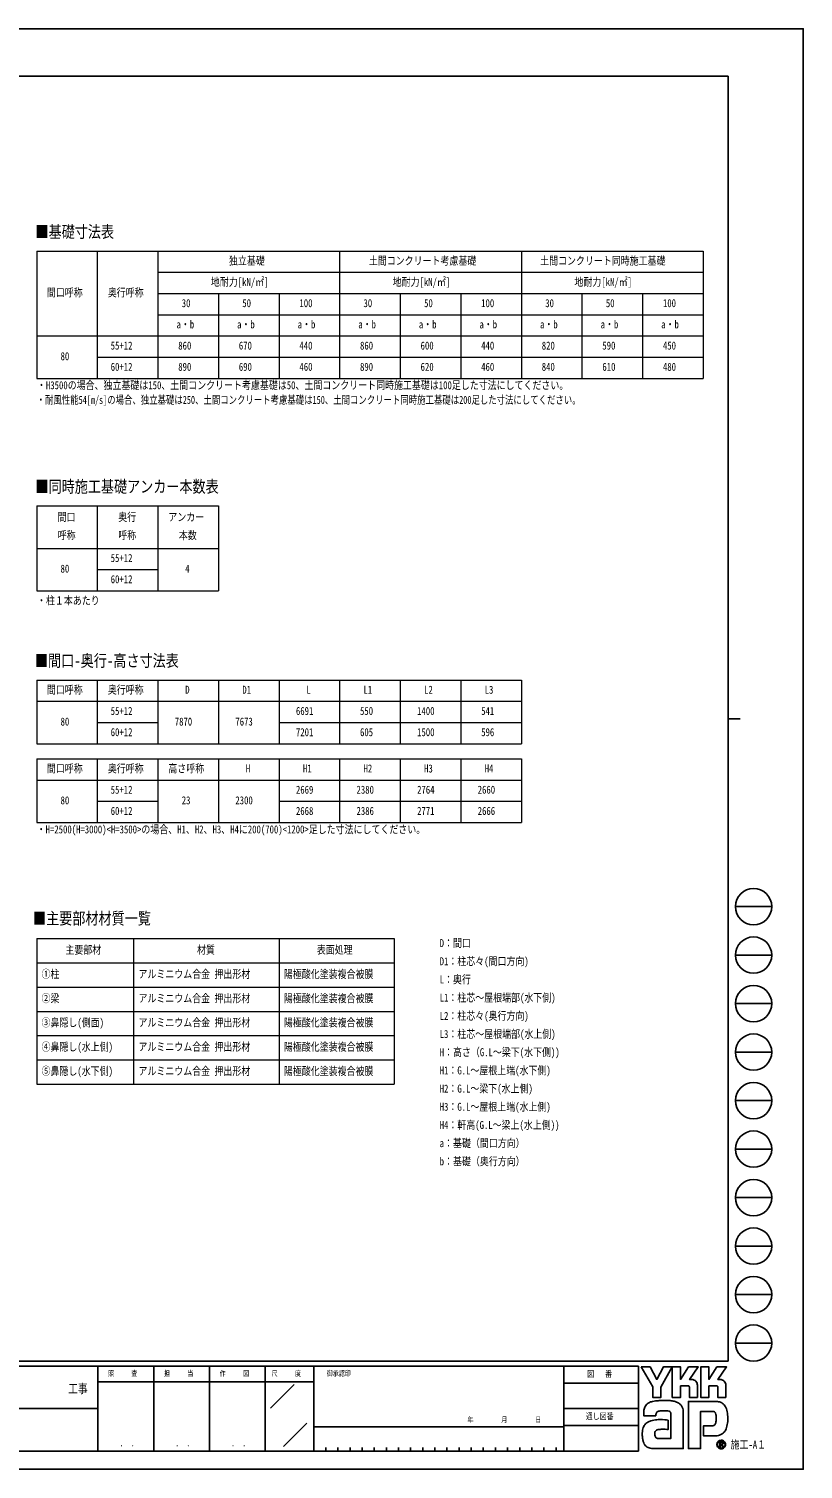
# Model space of a CAD drawing. Units: millimetres, scale not verified. Extents: x -16820 to 16820, y -11880 to 11880.
# Drawn here: x 4038 to 16820, y -11880 to 11880 of the extents above; entities that cross this region are included whole.
import ezdxf
from ezdxf.enums import TextEntityAlignment as Align

# ---------------------------------------------------------------- set-up
doc = ezdxf.new("R2010")
doc.units = ezdxf.units.MM
doc.header["$LTSCALE"] = 50
doc.layers.add('0-1_TABLE1', color=7, linetype='Continuous', lineweight=18)
doc.layers.add('0-2_USER1', color=3, linetype='Continuous')
doc.layers.add('0-8_YKK_ZWAK', color=7, linetype='Continuous')
doc.styles.add('ＭＳ ゴシック', font='')
doc.styles.get('ＭＳ ゴシック').set_extended_font_data('MS Gothic')

msp = doc.modelspace()

# ---------------------------------------------------------------- linework, layer by layer
at = {"layer": '0-1_TABLE1'}
for p, q in [((4168.08, 8214), (15168.08, 8214)), ((4168.08, 8214), (4168.08, 6114)), ((5168.08, 8214), (5168.08, 6114)), ((9168.08, 8214), (9168.08, 6114)), ((12168.08, 8214), (12168.08, 6114)), ((6168.08, 7864), (15168.08, 7864)), ((6168.08, 7514), (15168.08, 7514)), ((7168.08, 7514), (7168.08, 6114)), ((8168.08, 7514), (8168.08, 6114)), ((10168.08, 7514), (10168.08, 6114)), ((11168.08, 7514), (11168.08, 6114)), ((13168.08, 7514), (13168.08, 6114)), ((14168.08, 7514), (14168.08, 6114)), ((6168.08, 7164), (15168.08, 7164)), ((5168.08, 6464), (15168.08, 6464)), ((4168.08, 4010), (7168.08, 4010)), ((4168.08, 4010), (4168.08, 2610)), ((5168.08, 4010), (5168.08, 2610)), ((6168.08, 4010), (6168.08, 2610)), ((7168.08, 4010), (7168.08, 2610)), ((4168.08, 3310), (7168.08, 3310)), ((5168.08, 2960), (6168.08, 2960)), ((4168.08, 1137), (12168.08, 1137)), ((4168.08, 1137), (4168.08, 87)), ((5168.08, 1137), (5168.08, 87)), ((6168.08, 1137), (6168.08, 87)), ((7168.08, 1137), (7168.08, 87)), ((8168.08, 1137), (8168.08, 87)), ((9168.08, 1137), (9168.08, 87)), ((10168.08, 1137), (10168.08, 87)), ((11168.08, 1137), (11168.08, 87)), ((12168.08, 1137), (12168.08, 87)), ((4168.08, 787), (12168.08, 787)), ((5168.08, 437), (6168.08, 437)), ((8168.08, 437), (12168.08, 437)), ((4168.08, 87), (12168.08, 87)), ((4168.08, -162), (12168.08, -162)), ((4168.08, -162), (4168.08, -1212)), ((5168.08, -162), (5168.08, -1212)), ((6168.08, -162), (6168.08, -1212)), ((7168.08, -162), (7168.08, -1212)), ((8168.08, -162), (8168.08, -1212)), ((9168.08, -162), (9168.08, -1212)), ((10168.08, -162), (10168.08, -1212)), ((11168.08, -162), (11168.08, -1212)), ((12168.08, -162), (12168.08, -1212)), ((4168.08, -512), (12168.08, -512)), ((5168.08, -862), (6168.08, -862)), ((8168.08, -862), (12168.08, -862)), ((4168.08, -1212), (12168.08, -1212)), ((4168.08, -3128), (10068.08, -3128)), ((4168.08, -3128), (4168.08, -5528)), ((5768.08, -3128), (5768.08, -5528)), ((8168.08, -3128), (8168.08, -5528)), ((10068.08, -3128), (10068.08, -5528)), ((4168.08, -3528), (10068.08, -3528)), ((4168.08, -3928), (10068.08, -3928)), ((4168.08, -4328), (10068.08, -4328)), ((4168.08, -4728), (10068.08, -4728)), ((4168.08, -5128), (10068.08, -5128)), ((4168.08, -5528), (10068.08, -5528))]:
    msp.add_line(p, q, dxfattribs=at)
for points in [[(6168.08, 8214), (6168.08, 6464), (6168.08, 6114)], [(15168.08, 8214), (15168.08, 7514), (15168.08, 6114)], [(4168.08, 6814), (5168.08, 6814), (6168.08, 6814), (15168.08, 6814)], [(4168.08, 6114), (5168.08, 6114), (15168.08, 6114)], [(4168.08, 2610), (5168.08, 2610), (6168.08, 2610), (7168.08, 2610)]]:
    msp.add_lwpolyline(points, dxfattribs=at)
at = {"layer": '0-8_YKK_ZWAK'}
for p, q in [((15580.08, 11100), (-15619.92, 11100)), ((15580.08, 11100), (15580.08, -10100)), ((15580.08, 500), (15780.08, 500)), ((15700.08, -2600), (16300.08, -2600)), ((15700.08, -3400), (16300.08, -3400)), ((15700.08, -4200), (16300.08, -4200)), ((15700.08, -5000), (16300.08, -5000)), ((15700.08, -5800), (16300.08, -5800)), ((15700.08, -6600), (16300.08, -6600)), ((15700.08, -7400), (16300.08, -7400)), ((15700.08, -8200), (16300.08, -8200)), ((15700.08, -9000), (16300.08, -9000)), ((15700.08, -9800), (16300.08, -9800)), ((15580.08, -10100), (-15619.92, -10100)), ((5180.08, -10180), (-19.92, -10180)), ((6100.08, -10180), (6100.08, -11580)), ((7020.08, -10180), (7020.08, -11580)), ((7940.08, -10180), (7940.08, -11580)), ((8740.08, -10180), (7940.08, -10180)), ((12870.08, -10180), (8740.08, -10180)), ((8740.08, -10180), (8740.08, -11580)), ((12870.08, -10180), (12870.08, -11580)), ((14100.08, -10180), (12870.08, -10180)), ((14100.08, -10180), (14100.08, -11580)), ((7940.08, -10440), (5180.08, -10440)), ((7940.08, -10440), (8740.08, -10440)), ((8028.42, -10873.16), (8420.15, -10481.43)), ((12870.08, -10460), (14100.08, -10460)), ((-19.92, -10880), (5180.08, -10880)), ((12870.08, -10880), (14100.08, -10880)), ((8242.69, -11503.95), (8627.57, -11119.07)), ((14100.08, -11160), (12870.08, -11160)), ((8740.08, -11180), (12870.08, -11180)), ((-19.92, -11580), (5180.08, -11580)), ((5180.08, -11580), (7940.08, -11580)), ((7940.08, -11580), (8740.08, -11580)), ((8740.08, -11580), (12870.08, -11580)), ((8940.08, -11520), (8940.08, -11580)), ((9140.08, -11520), (9140.08, -11580)), ((9340.08, -11520), (9340.08, -11580)), ((9540.08, -11520), (9540.08, -11580)), ((9740.08, -11520), (9740.08, -11580)), ((9940.08, -11520), (9940.08, -11580)), ((10140.08, -11520), (10140.08, -11580)), ((10340.08, -11520), (10340.08, -11580)), ((10540.08, -11520), (10540.08, -11580)), ((10740.08, -11520), (10740.08, -11580)), ((10940.08, -11520), (10940.08, -11580)), ((11140.08, -11520), (11140.08, -11580)), ((11340.08, -11520), (11340.08, -11580)), ((11540.08, -11520), (11540.08, -11580)), ((11740.08, -11520), (11740.08, -11580)), ((11940.08, -11520), (11940.08, -11580)), ((12140.08, -11520), (12140.08, -11580)), ((12340.08, -11520), (12340.08, -11580)), ((12540.08, -11520), (12540.08, -11580)), ((12740.08, -11520), (12740.08, -11580)), ((12870.08, -11580), (14100.08, -11580)), ((15466.69, -11535.92), (15466.69, -11535.92)), ((15516.66, -11422.88), (15516.66, -11422.88))]:
    msp.add_line(p, q, dxfattribs=at)
for points in [[(-16820, -11880), (16820, -11880), (16820, 11880), (-16820, 11880)], [(14144.08, -10192), (14291.32, -10192), (14401.89, -10400.4), (14512.16, -10192), (14659.51, -10192), (14470.69, -10527.96), (14470.69, -10696.54), (14336.39, -10696.54), (14336.39, -10523.43)]]:
    msp.add_lwpolyline(points, close=True, dxfattribs=at)
for points in [[(7940.08, -10180), (5180.08, -10180), (5180.08, -11580)], [(14922.19, -10506.44), (14795.08, -10506.44), (14795.08, -10696.39), (14659.66, -10696.39), (14659.66, -10192), (14795.08, -10192), (14795.08, -10398.34), (14928.28, -10192), (15087.35, -10192), (14944.64, -10400.85), (14949.7, -10400.85), (14955.28, -10400.85), (14961.01, -10400.85), (14966.53, -10400.85), (14971.46, -10400.85), (14975.44, -10400.85), (14978.1, -10400.85), (14979.07, -10400.85)], [(15390.05, -10506.44), (15263.08, -10506.44), (15263.08, -10696.54), (15127.58, -10696.54), (15127.58, -10192), (15263.08, -10192), (15263.08, -10398.34), (15396.13, -10192), (15555.21, -10192), (15412.49, -10400.85), (15417.6, -10400.85), (15423.21, -10400.85), (15428.95, -10400.85), (15434.45, -10400.85), (15439.37, -10400.85), (15443.32, -10400.85), (15445.97, -10400.85), (15446.93, -10400.85)], [(15018.02, -10408.85), (15034.2, -10418.09), (15047.89, -10430.13), (15058.9, -10444.47), (15067.02, -10460.6), (15072.04, -10477.99), (15073.77, -10496.14), (15073.77, -10696.87), (14941.64, -10696.87), (14941.64, -10525.64)], [(15485.93, -10408.85), (15502.15, -10418.09), (15515.9, -10430.13), (15526.96, -10444.47), (15535.13, -10460.6), (15540.19, -10477.99), (15541.92, -10496.14), (15541.92, -10696.54), (15409.5, -10696.54), (15409.5, -10525.64)], [(14419.18, -10929.25), (14409.89, -10934.48), (14402.64, -10940.87), (14397.15, -10948.33), (14393.17, -10956.78), (14390.42, -10966.12), (14388.64, -10976.28), (14387.56, -10987.16), (14386.92, -10998.67), (14186.98, -10999.16), (14187.56, -10971.81), (14188.67, -10941.09)], [(14830.83, -10876.66), (14836.51, -10899.61), (14839.72, -10924.17), (14840.74, -10950.34), (14840.74, -11540), (14358.21, -11540)], [(14495.79, -11062.11), (14533.63, -11064.61), (14563.38, -11067.94), (14582.84, -11071.07), (14589.82, -11072.93), (14589.82, -11225.89), (14567.69, -11223.56), (14543.42, -11222.24), (14518.59, -11221.73), (14494.75, -11221.81), (14473.47, -11222.25), (14456.33, -11222.84), (14444.9, -11223.35), (14440.74, -11223.57), (14423.45, -11226.73), (14408.54, -11231.68), (14396.01, -11238.45), (14385.87, -11247.08), (14378.11, -11257.59), (14372.73, -11270.02), (14369.74, -11284.4), (14369.14, -11300.76), (14371.05, -11318.75), (14374.87, -11333.63), (14380.37, -11345.67), (14387.31, -11355.16), (14395.44, -11362.38), (14404.54, -11367.62), (14414.35, -11371.16), (14424.64, -11373.29), (14637.05, -11373.29), (14637.05, -10980.3), (14637.11, -10972.5), (14636.7, -10964.89), (14635.71, -10957.55), (14634, -10950.58), (14631.45, -10944.1), (14627.94, -10938.19), (14623.35, -10932.95), (14617.55, -10928.5)], [(14617.55, -10928.5), (14605.09, -10923.61), (14585.18, -10919.46), (14559.76, -10916.41), (14530.83, -10914.78), (14500.33, -10914.91), (14470.25, -10917.14)], [(15315.48, -10926.03), (15124.78, -10926.03), (15124.78, -11540), (14924.92, -11540), (14924.92, -10763.17), (15389.41, -10763.17)], [(15514.85, -10818.05), (15527.89, -10834.5), (15537.65, -10850.44), (15544.46, -10864.86)], [(15498.25, -11283.89), (15479.8, -11298.23), (15460.58, -11309.5), (15440.73, -11317.92), (15420.4, -11323.68), (15399.74, -11326.98), (15378.88, -11328.04), (15173.44, -11328.04), (15173.44, -11166.65), (15289.29, -11166.65), (15310.65, -11166.35), (15329.43, -11164.54), (15345.54, -11159.81)], [(15383.31, -11043.99), (15383.06, -11018.53), (15381.84, -10995.59), (15378.97, -10975.45), (15373.75, -10958.37)], [(15498.42, -11450.39), (15498.33, -11448.04), (15498.03, -11445.79), (15497.55, -11443.62), (15496.87, -11441.55), (15496.01, -11439.59), (15494.96, -11437.75), (15493.73, -11436.03), (15492.32, -11434.45), (15490.47, -11432.81), (15488.41, -11431.38), (15486.16, -11430.17), (15483.73, -11429.17), (15481.11, -11428.39), (15478.33, -11427.83), (15475.4, -11427.49), (15472.31, -11427.37), (15441.99, -11427.37), (15441.99, -11516.56), (15451.16, -11516.56), (15451.16, -11436.47), (15472.31, -11436.47), (15474.49, -11436.54), (15476.55, -11436.75), (15478.47, -11437.11), (15480.25, -11437.6), (15481.89, -11438.22), (15483.37, -11438.98), (15484.7, -11439.87), (15485.86, -11440.89)], [(15489.44, -11450.39), (15488.88, -11454.67), (15487.35, -11458.05), (15485.05, -11460.63), (15482.18, -11462.5), (15478.97, -11463.78), (15475.62, -11464.56), (15472.33, -11464.96), (15469.31, -11465.06), (15461.38, -11465.06), (15465.38, -11471.88), (15491.57, -11516.86), (15502.06, -11516.86), (15476.8, -11473.56), (15479.17, -11473.09), (15481.42, -11472.5), (15483.56, -11471.78), (15485.58, -11470.93), (15487.47, -11469.96), (15489.23, -11468.86), (15490.85, -11467.64), (15492.32, -11466.3)]]:
    msp.add_lwpolyline(points, dxfattribs=at)
for centre in [(16000.08, -2600), (16000.08, -3400), (16000.08, -4200), (16000.08, -5000), (16000.08, -5800), (16000.08, -6600), (16000.08, -7400), (16000.08, -8200), (16000.08, -9000), (16000.08, -9800)]:
    msp.add_circle(centre, 300, dxfattribs=at)
for centre, radius, start, end in [((14979.26, -10500.76), 99.91, 78.26798, 90.11215), ((14980.7, -10493.48), 92.5, 66.19963, 78.22058), ((15447.12, -10500.93), 100.09, 78.27851, 90.10826), ((15448.5, -10493.92), 92.94, 66.2483, 78.23226), ((14922.9, -10525.17), 18.75, 358.57817, 92.1683), ((15390.84, -10525.08), 18.66, 358.29941, 92.43455), ((14551.22, -10961.83), 363.14, 171.55622, 176.72493), ((14428.16, -10943.47), 238.72, 163.48385, 171.57982), ((14366.42, -10925.15), 174.32, 152.2125, 163.4865), ((14339.75, -10911.36), 144.29, 138.03852, 152.12015), ((14339.73, -10912.03), 144.73, 122.60463, 137.83438), ((14358.86, -10942.98), 181.11, 108.37421, 122.42809), ((14389.17, -11050.77), 293, 100.93159, 107.35499), ((14488.21, -11531.27), 783.59, 97.86054, 101.37938), ((14534.71, -11854.32), 1109.97, 94.90201, 97.9576), ((14471.96, -11054.52), 135.93, 102.4979, 112.84632), ((14537.88, -11880.18), 1136.01, 91.6169, 94.94971), ((14498.26, -11167.97), 252.4, 96.37207, 102.75341), ((14533.48, -11696.24), 952.01, 87.51794, 91.66439), ((14545.84, -11431.1), 686.59, 81.92631, 87.59083), ((14582.35, -11180.92), 433.76, 73.67137, 82.05943), ((14636.5, -10999.67), 244.6, 60.60528, 73.9085), ((14658.67, -10955.46), 195.21, 52.17347, 59.90542), ((14678.5, -10929.79), 162.78, 43.55042, 52.14561), ((14689.43, -10919.23), 147.59, 34.48659, 43.50182), ((14689.5, -10919.01), 147.4, 25.58915, 34.43128), ((14676.39, -10925.15), 161.88, 17.43089, 25.54591), ((15316.57, -11024.04), 98.02, 77.94572, 90.63794), ((15325.08, -10984.07), 57.15, 60.20991, 77.92418), ((15381.82, -10976.85), 213.82, 78.73198, 87.96551), ((15388.09, -10944.79), 181.15, 69.03034, 78.69541), ((15393.93, -10929.2), 164.51, 59.39484, 68.9885), ((15396.64, -10924.46), 159.04, 50.3012, 59.3616), ((15395.65, -10925.57), 160.53, 42.05209, 50.28551), ((15316.37, -10971.25), 251.69, 14.76267, 25.00486), ((15162.01, -11013.32), 411.68, 7.9139, 14.95041), ((14339.71, -11250.68), 170.2, 142.04688, 153.80771), ((14333.9, -11246.51), 163.05, 130.60221, 141.94427), ((14343.5, -11258.05), 178.07, 120.60724, 130.53081), ((14362.46, -11290.29), 215.47, 112.58838, 120.58162), ((14387.97, -11351.6), 281.87, 106.61303, 112.59024), ((14428.1, -11486.45), 422.57, 99.87193, 106.59825), ((14450.58, -11613.09), 551.18, 94.78469, 99.91711), ((14461.52, -11739.08), 677.65, 90.80099, 94.81812), ((14463.18, -11832.9), 771.48, 87.57779, 90.82714), ((15326.88, -11117.71), 46.05, 293.91672, 314.09376), ((15330.61, -10973.68), 45.39, 39.8078, 59.75378), ((15320.6, -11112.17), 54.4, 314.78099, 333.92928), ((15322.85, -10979.62), 55.15, 22.65544, 39.38165), ((15280.2, -11092.55), 99.31, 334.00676, 347.34989), ((15169.99, -11067.03), 212.44, 347.14308, 355.40008), ((14928.81, -11046.31), 454.5, 355.2339, 0.29193), ((15076.6, -11059.17), 497.67, 347.15166, 352.97565), ((15007.83, -11035.74), 567.48, 2.54376, 8.01251), ((14944.68, -11042.01), 630.7, 352.8937, 357.82206), ((14919.45, -11040.38), 655.97, 357.76419, 2.60674), ((14552.53, -11293.95), 389.16, 174.55588, 182.47272), ((14769.99, -11290.53), 606.59, 181.90948, 187.89042), ((14435.93, -11282.78), 272.02, 164.97537, 174.56739), ((14514.77, -11326.42), 348.86, 187.80471, 196.36971), ((14369.83, -11265.16), 203.61, 153.89178, 164.94341), ((15466.81, -11472.76), 70.56, 90.09157, 179.92363), ((15466.8, -11472.62), 70.43, 44.93442, 90.08536), ((15364.91, -11133.55), 200.95, 311.57033, 318.66243), ((15341.65, -11113.15), 231.89, 318.67367, 325.29112), ((15401.44, -11157.7), 157.39, 326.23251, 339.61931), ((15253.62, -11100.47), 315.9, 339.22498, 347.31457), ((14380.02, -11366.23), 208.35, 196.3102, 208.20993), ((14321.34, -11397.46), 141.88, 208.29777, 223.35561), ((14308.1, -11409.1), 124.27, 223.64205, 239.63663), ((14319.09, -11389.12), 147.06, 239.8785, 253.65355), ((14339.2, -11320.03), 219.02, 253.69102, 263.74909), ((14356.23, -11168.39), 371.62, 263.68487, 270.30455), ((15466.38, -11472.84), 70.14, 179.86065, 225.14399), ((15466.36, -11472.53), 62.75, 134.8007, 180.12175), ((15466.11, -11472.93), 62.49, 179.75513, 225.29722), ((15466.71, -11472.84), 70.37, 224.94536, 269.98445), ((15466.55, -11472.18), 62.62, 89.86602, 135.149), ((15466.57, -11473.5), 62.42, 224.62822, 270.10973), ((15466.82, -11472.65), 63.1, 45.03108, 90.11509), ((15466.59, -11472.56), 63.35, 270.09072, 359.90926), ((15466.71, -11472.5), 70.72, 269.98802, 314.93777), ((15476.03, -11450.01), 13.41, 358.3894, 42.86139), ((15476.3, -11451.03), 22.14, 316.37674, 1.6565), ((15466.86, -11472.67), 63.09, 0.00643, 45.07115), ((15467.36, -11472.41), 69.88, 359.78949, 45.13288), ((15467.19, -11472.95), 70.06, 314.92572, 0.23508)]:
    msp.add_arc(centre, radius, start, end, dxfattribs=at)

# ---------------------------------------------------------------- texts
at = {"layer": '0-1_TABLE1', "style": 'ＭＳ ゴシック', "width": 0.8}
for s, p in [('独立基礎', (7341.68, 7949)), ('土間コンクリート考慮基礎', (9650.48, 7949)), ('土間コンクリート同時施工基礎', (12477.68, 7949)), ('間口呼称', (4336.88, 7424)), ('奥行呼称', (5341.68, 7424)), ('地耐力[kN/㎡]', (7044.08, 7599)), ('地耐力[kN/㎡]', (10044.08, 7599)), ('地耐力[kN/㎡]', (13044.08, 7599)), ('30', (6562.48, 7249)), ('50', (7562.48, 7249)), ('100', (8504.88, 7249)), ('30', (9562.48, 7249)), ('50', (10562.48, 7249)), ('100', (11504.88, 7249)), ('30', (12562.48, 7249)), ('50', (13562.48, 7249)), ('100', (14504.88, 7249)), ('a・b', (6476.08, 6899)), ('a・b', (7476.08, 6899)), ('a・b', (8476.08, 6899)), ('a・b', (9476.08, 6899)), ('a・b', (10476.08, 6899)), ('a・b', (11476.08, 6899)), ('a・b', (12476.08, 6899)), ('a・b', (13476.08, 6899)), ('a・b', (14476.08, 6899)), ('55+12', (5389.68, 6549)), ('860', (6504.88, 6549)), ('670', (7504.88, 6549)), ('440', (8504.88, 6549)), ('860', (9504.88, 6549)), ('600', (10504.88, 6549)), ('440', (11504.88, 6549)), ('820', (12504.88, 6549)), ('590', (13504.88, 6549)), ('450', (14504.88, 6549)), ('80', (4562.48, 6374)), ('60+12', (5389.68, 6199)), ('890', (6504.88, 6199)), ('690', (7504.88, 6199)), ('460', (8504.88, 6199)), ('890', (9504.88, 6199)), ('620', (10504.88, 6199)), ('460', (11504.88, 6199)), ('840', (12504.88, 6199)), ('610', (13504.88, 6199)), ('480', (14504.88, 6199)), ('間口', (4514.48, 3720)), ('奥行', (5514.48, 3720)), ('アンカー', (6341.68, 3720)), ('呼称', (4514.48, 3420)), ('呼称', (5514.48, 3420)), ('本数', (6514.48, 3420)), ('55+12', (5389.68, 3045)), ('80', (4562.48, 2870)), ('60+12', (5389.68, 2695)), ('4', (6620.08, 2870)), ('間口呼称', (4336.88, 872)), ('奥行呼称', (5341.68, 872)), ('D', (6620.08, 872)), ('D1', (7562.48, 872)), ('L', (8620.08, 872)), ('L1', (9562.48, 872)), ('L2', (10562.48, 872)), ('L3', (11562.48, 872)), ('80', (4562.48, 347)), ('55+12', (5389.68, 522)), ('7870', (6447.28, 347)), ('7673', (7447.28, 347)), ('6691', (8447.28, 522)), ('550', (9504.88, 522)), ('1400', (10447.28, 522)), ('541', (11504.88, 522)), ('60+12', (5389.68, 172)), ('7201', (8447.28, 172)), ('605', (9504.88, 172)), ('1500', (10447.28, 172)), ('596', (11504.88, 172)), ('間口呼称', (4336.88, -427)), ('奥行呼称', (5341.68, -427)), ('高さ呼称', (6341.68, -427)), ('H', (7620.08, -427)), ('H1', (8562.48, -427)), ('H2', (9562.48, -427)), ('H3', (10562.48, -427)), ('H4', (11562.48, -427)), ('55+12', (5389.68, -777)), ('2669', (8447.28, -777)), ('2380', (9447.28, -777)), ('2764', (10447.28, -777)), ('2660', (11447.28, -777)), ('80', (4562.48, -952)), ('23', (6562.48, -952)), ('2300', (7447.28, -952)), ('60+12', (5389.68, -1127)), ('2668', (8447.28, -1127)), ('2386', (9447.28, -1127)), ('2771', (10447.28, -1127)), ('2666', (11447.28, -1127)), ('主要部材', (4641.68, -3418)), ('材質', (6814.48, -3418)), ('表面処理', (8791.68, -3418)), ('①柱', (4248.08, -3818)), ('アルミニウム合金 押出形材', (5848.08, -3818)), ('陽極酸化塗装複合被膜', (8248.08, -3818)), ('②梁', (4248.08, -4218)), ('アルミニウム合金 押出形材', (5848.08, -4218)), ('陽極酸化塗装複合被膜', (8248.08, -4218)), ('③鼻隠し(側面)', (4248.08, -4618)), ('アルミニウム合金 押出形材', (5848.08, -4618)), ('陽極酸化塗装複合被膜', (8248.08, -4618)), ('④鼻隠し(水上側)', (4248.08, -5018)), ('アルミニウム合金 押出形材', (5848.08, -5018)), ('陽極酸化塗装複合被膜', (8248.08, -5018)), ('⑤鼻隠し(水下側)', (4248.08, -5418)), ('アルミニウム合金 押出形材', (5848.08, -5418)), ('陽極酸化塗装複合被膜', (8248.08, -5418))]:
    msp.add_text(s, height=132, dxfattribs=at).set_placement(p, align=Align.BOTTOM_LEFT)
at = {"layer": '0-2_USER1', "style": 'ＭＳ ゴシック'}
for s, height, width, p in [('■基礎寸法表', 197.9, 0.8, (4148.72, 8374.84)), ('・H3500の場合、独立基礎は150、土間コンクリート考慮基礎は50、土間コンクリート同時施工基礎は100足した寸法にしてください。', 132, 0.8, (4173.01, 5895.2)), ('・耐風性能54[m/s]の場合、独立基礎は250、土間コンクリート考慮基礎は150、土間コンクリート同時施工基礎は200足した寸法にしてください。', 132, 0.75, (4167.84, 5653.41)), ('■同時施工基礎アンカー本数表', 197.9, 0.8, (4148.72, 4170.63)), ('・柱１本あたり', 132, 0.8, (4173.01, 2343.42)), ('■間口-奥行-高さ寸法表', 197.9, 0.8, (4139.04, 1298.96)), ('・H=2500(H=3000)<H=3500>の場合、H1、H2、H3、H4に200(700)<1200>足した寸法にしてください。', 132, 0.8, (4167.84, -1431.53)), ('■主要部材材質一覧', 197.9, 0.8, (4108.26, -2951.75)), ('D：間口', 132, 0.8, (10819.57, -3307.26)), ('D1：柱芯々(間口方向)', 132, 0.8, (10819.57, -3607.26)), ('L：奥行', 132, 0.8, (10819.57, -3907.26)), ('L1：柱芯～屋根端部(水下側)', 132, 0.8, (10819.57, -4207.26)), ('L2：柱芯々(奥行方向)', 132, 0.8, (10819.57, -4507.26)), ('L3：柱芯～屋根端部(水上側)', 132, 0.8, (10819.57, -4807.26)), ('H：高さ（G.L～梁下(水下側))', 132, 0.8, (10819.57, -5107.26)), ('H1：G.L～屋根上端(水下側)', 132, 0.8, (10819.57, -5407.26)), ('H2：G.L～梁下(水上側)', 132, 0.8, (10819.57, -5707.26)), ('H3：G.L～屋根上端(水上側)', 132, 0.8, (10819.57, -6007.26)), ('H4：軒高(G.L～梁上(水上側))', 132, 0.8, (10819.57, -6307.26)), ('a：基礎（間口方向）', 132, 0.8, (10819.57, -6607.26)), ('b：基礎（奥行方向）', 132, 0.8, (10819.57, -6907.26))]:
    msp.add_text(s, height=height, dxfattribs=dict(at, width=width)).set_placement(p, align=Align.BOTTOM_LEFT)
at = {"layer": '0-8_YKK_ZWAK', "style": 'ＭＳ ゴシック', "width": 0.8}
for s, height, p in [('照     査', 87.98, (5345.68, -10370)), ('担     当', 87.98, (6268.88, -10370)), ('作     図', 87.98, (7188.88, -10370)), ('尺     度', 87.98, (8045.68, -10370)), ('御承認印', 87.98, (8956.55, -10370)), ('図\u3000 番', 102.6, (13253.61, -10390)), ('工事', 146.6, (4689.33, -10669.86)), ('年        月        日', 87.98, (11279.63, -11132.86)), ('通し図番', 102.6, (13231.21, -11090)), ('施工-A１', 132, (15620.08, -11580)), ('． ．', 103.7, (5540, -11537.41)), ('． ．', 103.7, (6460, -11537.41)), ('． ．', 103.7, (7380, -11537.41))]:
    msp.add_text(s, height=height, dxfattribs=at).set_placement(p, align=Align.BOTTOM_LEFT)

doc.saveas('drawing.dxf')
